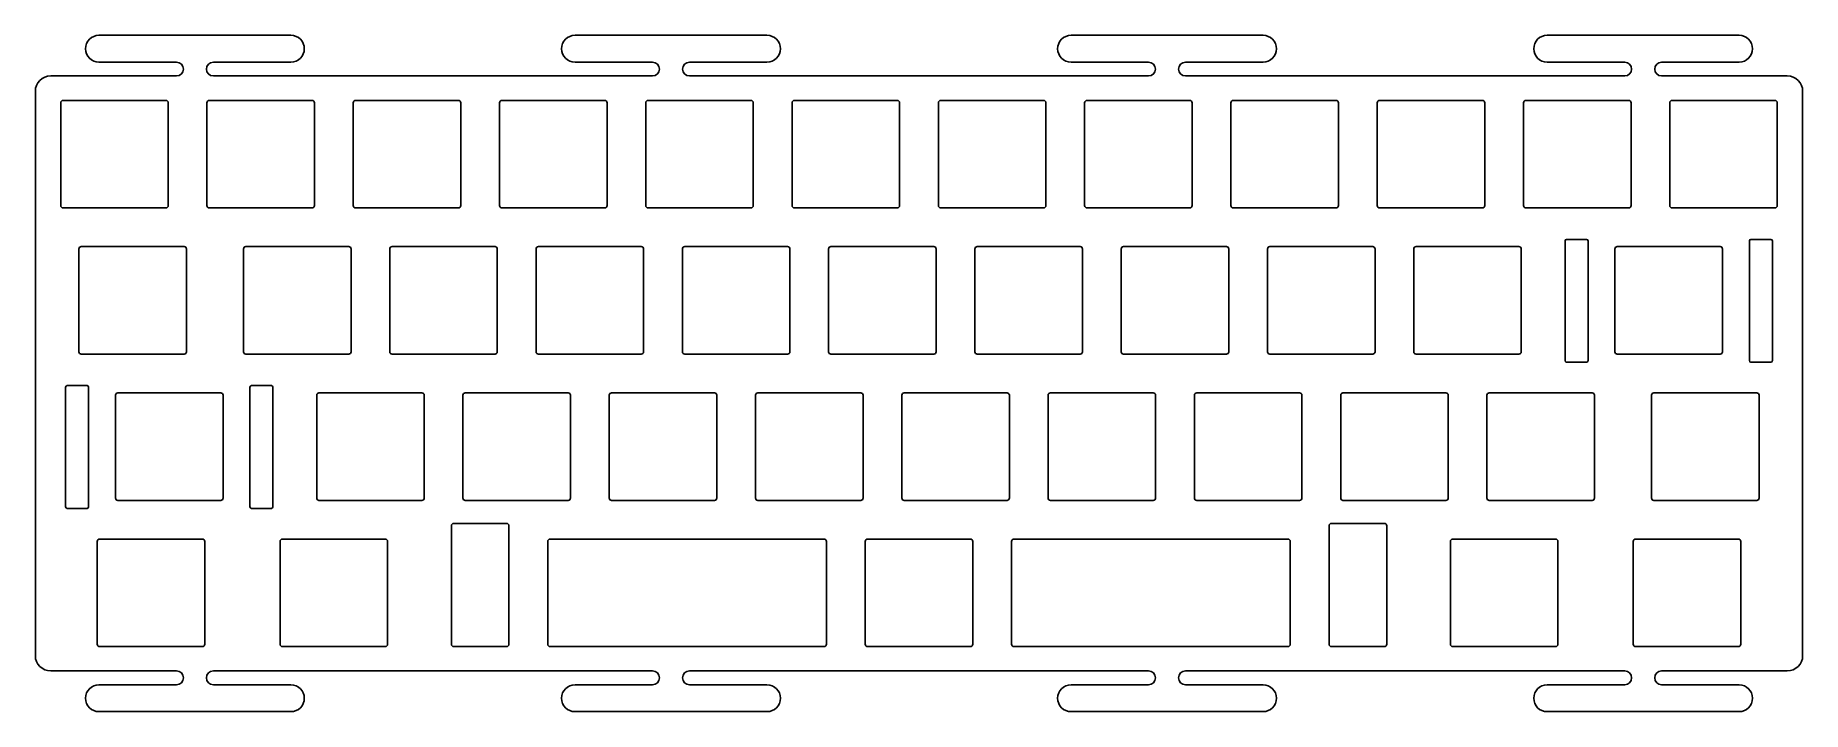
# Model space of a CAD drawing. Header units: millimetres. Extents: x 51 to 281, y -1003 to -915.
import ezdxf

# ---------------------------------------------------------------- set-up
doc = ezdxf.new("R2010")
doc.units = ezdxf.units.MM

msp = doc.modelspace()

# ---------------------------------------------------------------- linework, layer by layer
at = {"color": 7, "linetype": 'Continuous', "lineweight": 25}
for p, q in [((84, -914.79), (59, -914.79)), ((146, -914.79), (121, -914.79)), ((210.6, -914.79), (185.6, -914.79)), ((272.6, -914.79), (247.6, -914.79)), ((69.1, -918.29), (59, -918.29)), ((84, -918.29), (73.9, -918.29)), ((85.75, -916.54), (85.75, -916.54)), ((131.1, -918.29), (121, -918.29)), ((146, -918.29), (135.9, -918.29)), ((195.7, -918.29), (185.6, -918.29)), ((210.6, -918.29), (200.5, -918.29)), ((257.7, -918.29), (247.6, -918.29)), ((272.6, -918.29), (262.5, -918.29)), ((52.72, -920.09), (69.1, -920.09)), ((73.9, -920.09), (131.1, -920.09)), ((135.9, -920.09), (195.7, -920.09)), ((200.5, -920.09), (257.7, -920.09)), ((262.5, -920.09), (278.87, -920.09)), ((50.72, -922.09), (50.72, -995.59)), ((280.87, -922.09), (280.87, -995.59)), ((54.02, -923.57), (54.02, -936.97)), ((54.32, -923.27), (67.72, -923.27)), ((68.02, -923.57), (68.02, -936.97)), ((73.07, -923.57), (73.07, -936.97)), ((73.37, -923.27), (86.77, -923.27)), ((87.07, -923.57), (87.07, -936.97)), ((92.12, -923.57), (92.12, -936.97)), ((92.42, -923.27), (105.82, -923.27)), ((106.12, -923.57), (106.12, -936.97)), ((111.17, -923.57), (111.17, -936.97)), ((111.47, -923.27), (124.87, -923.27)), ((125.17, -923.57), (125.17, -936.97)), ((130.22, -923.57), (130.22, -936.97)), ((130.52, -923.27), (143.92, -923.27)), ((144.22, -923.57), (144.22, -936.97)), ((149.27, -923.57), (149.27, -936.97)), ((149.57, -923.27), (162.97, -923.27)), ((163.27, -923.57), (163.27, -936.97)), ((168.32, -923.57), (168.32, -936.97)), ((168.62, -923.27), (182.02, -923.27)), ((182.32, -923.57), (182.32, -936.97)), ((187.37, -923.57), (187.37, -936.97)), ((187.67, -923.27), (201.07, -923.27)), ((201.37, -923.57), (201.37, -936.97)), ((206.42, -923.57), (206.42, -936.97)), ((206.72, -923.27), (220.12, -923.27)), ((220.42, -923.57), (220.42, -936.97)), ((225.47, -923.57), (225.47, -936.97)), ((225.77, -923.27), (239.17, -923.27)), ((239.47, -923.57), (239.47, -936.97)), ((244.52, -923.57), (244.52, -936.97)), ((244.82, -923.27), (258.22, -923.27)), ((258.52, -923.57), (258.52, -936.97)), ((263.57, -923.57), (263.57, -936.97)), ((263.87, -923.27), (277.27, -923.27)), ((277.57, -923.57), (277.57, -936.97)), ((54.32, -937.27), (67.72, -937.27)), ((73.37, -937.27), (86.77, -937.27)), ((92.42, -937.27), (105.82, -937.27)), ((111.47, -937.27), (124.87, -937.27)), ((130.52, -937.27), (143.92, -937.27)), ((149.57, -937.27), (162.97, -937.27)), ((168.62, -937.27), (182.02, -937.27)), ((187.67, -937.27), (201.07, -937.27)), ((206.72, -937.27), (220.12, -937.27)), ((225.77, -937.27), (239.17, -937.27)), ((244.82, -937.27), (258.22, -937.27)), ((263.87, -937.27), (277.27, -937.27)), ((56.4, -942.62), (56.4, -956.02)), ((56.7, -942.32), (70.1, -942.32)), ((70.4, -942.62), (70.4, -956.02)), ((77.83, -942.62), (77.83, -956.02)), ((78.13, -942.32), (91.53, -942.32)), ((91.83, -942.62), (91.83, -956.02)), ((96.88, -942.62), (96.88, -956.02)), ((97.18, -942.32), (110.58, -942.32)), ((110.88, -942.62), (110.88, -956.02)), ((115.93, -942.62), (115.93, -956.02)), ((116.23, -942.32), (129.63, -942.32)), ((129.93, -942.62), (129.93, -956.02)), ((134.98, -942.62), (134.98, -956.02)), ((135.28, -942.32), (148.68, -942.32)), ((148.98, -942.62), (148.98, -956.02)), ((154.03, -942.62), (154.03, -956.02)), ((154.33, -942.32), (167.73, -942.32)), ((168.03, -942.62), (168.03, -956.02)), ((173.08, -942.62), (173.08, -956.02)), ((173.38, -942.32), (186.78, -942.32)), ((187.08, -942.62), (187.08, -956.02)), ((192.13, -942.62), (192.13, -956.02)), ((192.43, -942.32), (205.83, -942.32)), ((206.13, -942.62), (206.13, -956.02)), ((211.18, -942.62), (211.18, -956.02)), ((211.48, -942.32), (224.88, -942.32)), ((225.18, -942.62), (225.18, -956.02)), ((230.23, -942.62), (230.23, -956.02)), ((230.53, -942.32), (243.93, -942.32)), ((244.23, -942.62), (244.23, -956.02)), ((249.93, -941.57), (249.93, -957.17)), ((252.73, -941.37), (250.13, -941.37)), ((252.93, -957.17), (252.93, -941.57)), ((256.43, -942.62), (256.43, -956.02)), ((256.73, -942.32), (270.13, -942.32)), ((270.43, -942.62), (270.43, -956.02)), ((273.93, -941.57), (273.93, -957.17)), ((276.73, -941.37), (274.13, -941.37)), ((276.93, -957.17), (276.93, -941.57)), ((56.7, -956.32), (70.1, -956.32)), ((78.13, -956.32), (91.53, -956.32)), ((97.18, -956.32), (110.58, -956.32)), ((116.23, -956.32), (129.63, -956.32)), ((135.28, -956.32), (148.68, -956.32)), ((154.33, -956.32), (167.73, -956.32)), ((173.38, -956.32), (186.78, -956.32)), ((192.43, -956.32), (205.83, -956.32)), ((211.48, -956.32), (224.88, -956.32)), ((230.53, -956.32), (243.93, -956.32)), ((250.13, -957.37), (252.73, -957.37)), ((256.73, -956.32), (270.13, -956.32)), ((274.13, -957.37), (276.73, -957.37)), ((54.66, -960.62), (54.66, -976.22)), ((57.46, -960.42), (54.86, -960.42)), ((57.66, -976.22), (57.66, -960.62)), ((61.16, -961.67), (61.16, -975.07)), ((61.46, -961.37), (74.86, -961.37)), ((75.16, -961.67), (75.16, -975.07)), ((78.66, -960.62), (78.66, -976.22)), ((81.46, -960.42), (78.86, -960.42)), ((81.66, -976.22), (81.66, -960.62)), ((87.36, -961.67), (87.36, -975.07)), ((87.66, -961.37), (101.06, -961.37)), ((101.36, -961.67), (101.36, -975.07)), ((106.41, -961.67), (106.41, -975.07)), ((106.71, -961.37), (120.11, -961.37)), ((120.41, -961.67), (120.41, -975.07)), ((125.46, -961.67), (125.46, -975.07)), ((125.76, -961.37), (139.16, -961.37)), ((139.46, -961.67), (139.46, -975.07)), ((144.51, -961.67), (144.51, -975.07)), ((144.81, -961.37), (158.21, -961.37)), ((158.51, -961.67), (158.51, -975.07)), ((163.56, -961.67), (163.56, -975.07)), ((163.86, -961.37), (177.26, -961.37)), ((177.56, -961.67), (177.56, -975.07)), ((182.61, -961.67), (182.61, -975.07)), ((182.91, -961.37), (196.31, -961.37)), ((196.61, -961.67), (196.61, -975.07)), ((201.66, -961.67), (201.66, -975.07)), ((201.96, -961.37), (215.36, -961.37)), ((215.66, -961.67), (215.66, -975.07)), ((220.71, -961.67), (220.71, -975.07)), ((221.01, -961.37), (234.41, -961.37)), ((234.71, -961.67), (234.71, -975.07)), ((61.46, -975.37), (74.86, -975.37)), ((87.66, -975.37), (101.06, -975.37)), ((106.71, -975.37), (120.11, -975.37)), ((125.76, -975.37), (139.16, -975.37)), ((144.81, -975.37), (158.21, -975.37)), ((163.86, -975.37), (177.26, -975.37)), ((182.91, -975.37), (196.31, -975.37)), ((201.96, -975.37), (215.36, -975.37)), ((221.01, -975.37), (234.41, -975.37)), ((54.86, -976.42), (57.46, -976.42)), ((78.86, -976.42), (81.46, -976.42)), ((59.08, -980.42), (72.48, -980.42)), ((82.9, -980.42), (96.3, -980.42)), ((117.75, -980.42), (153.45, -980.42)), ((159.1, -980.42), (172.5, -980.42)), ((178.15, -980.42), (213.85, -980.42)), ((235.3, -980.42), (248.7, -980.42)), ((259.11, -980.42), (272.51, -980.42)), ((58.78, -980.72), (58.78, -994.12)), ((72.78, -980.72), (72.78, -994.12)), ((82.6, -980.72), (82.6, -994.12)), ((96.6, -980.72), (96.6, -994.12)), ((153.75, -980.72), (153.75, -994.12)), ((158.8, -980.72), (158.8, -994.12)), ((172.8, -980.72), (172.8, -994.12)), ((177.85, -980.72), (177.85, -994.12)), ((235, -980.72), (235, -994.12)), ((249, -980.72), (249, -994.12)), ((258.81, -980.72), (258.81, -994.12)), ((272.81, -980.72), (272.81, -994.12)), ((59.08, -994.42), (72.48, -994.42)), ((82.9, -994.42), (96.3, -994.42)), ((117.75, -994.42), (153.45, -994.42)), ((159.1, -994.42), (172.5, -994.42)), ((178.15, -994.42), (213.85, -994.42)), ((235.3, -994.42), (248.7, -994.42)), ((259.11, -994.42), (272.51, -994.42)), ((69.1, -997.59), (52.72, -997.59)), ((195.7, -997.59), (135.9, -997.59)), ((257.7, -997.59), (200.5, -997.59)), ((278.87, -997.59), (262.5, -997.59)), ((69.1, -999.39), (59, -999.39)), ((84, -999.39), (73.9, -999.39)), ((85.75, -1001.14), (85.75, -1001.14)), ((131.1, -999.39), (121, -999.39)), ((146, -999.39), (135.9, -999.39)), ((147.75, -1001.14), (147.75, -1001.14)), ((195.7, -999.39), (185.6, -999.39)), ((210.6, -999.39), (200.5, -999.39)), ((212.35, -1001.14), (212.35, -1001.14)), ((257.7, -999.39), (247.6, -999.39)), ((272.6, -999.39), (262.5, -999.39)), ((274.35, -1001.14), (274.35, -1001.14)), ((84, -1002.89), (59, -1002.89)), ((146, -1002.89), (121, -1002.89)), ((210.6, -1002.89), (185.6, -1002.89)), ((272.6, -1002.89), (247.6, -1002.89))]:
    msp.add_line(p, q, dxfattribs=at)
for p, q in [((57.25, -916.54), (57.25, -916.54)), ((70, -919.19), (70, -919.19)), ((73, -919.19), (73, -919.19)), ((132, -919.19), (132, -919.19)), ((196.6, -919.19), (196.6, -919.19)), ((258.6, -919.19), (258.6, -919.19)), ((70, -998.49), (70, -998.49)), ((132, -998.49), (132, -998.49)), ((196.6, -998.49), (196.6, -998.49)), ((258.6, -998.49), (258.6, -998.49))]:
    msp.add_line(p, q)
at = {"color": 0}
for p, q in [((239.76, -975.07), (239.76, -961.67)), ((240.06, -961.37), (253.46, -961.37)), ((253.76, -961.67), (253.76, -975.07)), ((261.19, -975.07), (261.19, -961.67)), ((261.49, -961.37), (274.89, -961.37)), ((275.19, -961.67), (275.19, -975.07)), ((253.46, -975.37), (240.06, -975.37)), ((274.89, -975.37), (261.49, -975.37))]:
    msp.add_line(p, q, dxfattribs=at)
at = {"color": 7, "linetype": 'Continuous'}
for p, q in [((104.9, -978.67), (104.9, -994.12)), ((112.1, -978.37), (105.2, -978.37)), ((112.4, -994.12), (112.4, -978.67)), ((219.2, -978.67), (219.2, -994.12)), ((226.4, -978.37), (219.5, -978.37)), ((226.7, -994.12), (226.7, -978.67)), ((117.45, -994.12), (117.45, -980.72)), ((214.15, -980.72), (214.15, -994.12))]:
    msp.add_line(p, q, dxfattribs=at)
at = {"linetype": 'Continuous'}
for p, q in [((105.2, -994.42), (112.1, -994.42)), ((219.5, -994.42), (226.4, -994.42)), ((73.9, -997.59), (131.1, -997.59))]:
    msp.add_line(p, q, dxfattribs=at)
at = {"lineweight": 25}
for centre, radius, start, end in [((59, -916.54), 1.75, 90, 180), ((121, -916.54), 1.75, 90, 180), ((185.6, -916.54), 1.75, 90, 180), ((247.6, -916.54), 1.75, 90, 180), ((59, -916.54), 1.75, 180, 270), ((73.9, -919.19), 0.9, 90, 180), ((121, -916.54), 1.75, 180, 270), ((135.9, -919.19), 0.9, 90, 180), ((185.6, -916.54), 1.75, 180, 270), ((200.5, -919.19), 0.9, 90, 180), ((247.6, -916.54), 1.75, 180, 270), ((262.5, -919.19), 0.9, 90, 180), ((69.1, -919.19), 0.9, 270, 0), ((73.9, -919.19), 0.9, 180, 270), ((131.1, -919.19), 0.9, 270, 0), ((135.9, -919.19), 0.9, 180, 270), ((195.7, -919.19), 0.9, 270, 0), ((200.5, -919.19), 0.9, 180, 270), ((257.7, -919.19), 0.9, 270, 0), ((262.5, -919.19), 0.9, 180, 270), ((69.1, -998.49), 0.9, 270, 0), ((131.1, -998.49), 0.9, 270, 0), ((195.7, -998.49), 0.9, 270, 0), ((257.7, -998.49), 0.9, 270, 0), ((59, -1001.14), 1.75, 90, 180), ((59, -1001.14), 1.75, 180, 270), ((121, -1001.14), 1.75, 90, 180), ((121, -1001.14), 1.75, 180, 270), ((185.6, -1001.14), 1.75, 90, 180), ((185.6, -1001.14), 1.75, 180, 270), ((247.6, -1001.14), 1.75, 90, 180), ((247.6, -1001.14), 1.75, 180, 270)]:
    msp.add_arc(centre, radius, start, end, dxfattribs=at)
at = {"color": 7, "linetype": 'Continuous', "lineweight": 25}
for centre, radius, start, end in [((84, -916.54), 1.75, 0, 90), ((146, -916.54), 1.75, 0, 90), ((210.6, -916.54), 1.75, 0, 90), ((272.6, -916.54), 1.75, 0, 90), ((84, -916.54), 1.75, 270, 0), ((146, -916.54), 1.75, 270, 0), ((210.6, -916.54), 1.75, 270, 0), ((272.6, -916.54), 1.75, 270, 0), ((52.72, -922.09), 2, 90, 180), ((278.87, -922.09), 2, 0, 90), ((54.32, -923.57), 0.3, 90, 180), ((67.72, -923.57), 0.3, 0, 90), ((73.37, -923.57), 0.3, 90, 180), ((86.77, -923.57), 0.3, 360, 90), ((92.42, -923.57), 0.3, 90, 180), ((105.82, -923.57), 0.3, 0, 90), ((111.47, -923.57), 0.3, 90, 180), ((124.87, -923.57), 0.3, 0, 90), ((130.52, -923.57), 0.3, 90, 180), ((143.92, -923.57), 0.3, 0, 90), ((149.57, -923.57), 0.3, 90, 180), ((162.97, -923.57), 0.3, 0, 90), ((168.62, -923.57), 0.3, 90, 180), ((182.02, -923.57), 0.3, 0, 90), ((187.67, -923.57), 0.3, 90, 180), ((201.07, -923.57), 0.3, 0, 90), ((206.72, -923.57), 0.3, 90, 180), ((220.12, -923.57), 0.3, 0, 90), ((225.77, -923.57), 0.3, 90, 180), ((239.17, -923.57), 0.3, 360, 90), ((244.82, -923.57), 0.3, 90, 180), ((258.22, -923.57), 0.3, 360, 90), ((263.87, -923.57), 0.3, 90, 180), ((277.27, -923.57), 0.3, 0, 90), ((54.32, -936.97), 0.3, 180, 270), ((67.72, -936.97), 0.3, 270, 0), ((73.37, -936.97), 0.3, 180, 270), ((86.77, -936.97), 0.3, 270, 0), ((92.42, -936.97), 0.3, 180, 270), ((105.82, -936.97), 0.3, 270, 0), ((111.47, -936.97), 0.3, 180, 270), ((124.87, -936.97), 0.3, 270, 0), ((130.52, -936.97), 0.3, 180, 270), ((143.92, -936.97), 0.3, 270, 0), ((149.57, -936.97), 0.3, 180, 270), ((162.97, -936.97), 0.3, 270, 0), ((168.62, -936.97), 0.3, 180, 270), ((182.02, -936.97), 0.3, 270, 0), ((187.67, -936.97), 0.3, 180, 270), ((201.07, -936.97), 0.3, 270, 0), ((206.72, -936.97), 0.3, 180, 270), ((220.12, -936.97), 0.3, 270, 0), ((225.77, -936.97), 0.3, 180, 270), ((239.17, -936.97), 0.3, 270, 360), ((244.82, -936.97), 0.3, 180, 270), ((258.22, -936.97), 0.3, 270, 0), ((263.87, -936.97), 0.3, 180, 270), ((277.27, -936.97), 0.3, 270, 0), ((56.7, -942.62), 0.3, 90, 180), ((70.1, -942.62), 0.3, 0, 90), ((78.13, -942.62), 0.3, 90, 180), ((91.53, -942.62), 0.3, 360, 90), ((97.18, -942.62), 0.3, 90, 180), ((110.58, -942.62), 0.3, 0, 90), ((116.23, -942.62), 0.3, 90, 180), ((129.63, -942.62), 0.3, 0, 90), ((135.28, -942.62), 0.3, 90, 180), ((148.68, -942.62), 0.3, 0, 90), ((154.33, -942.62), 0.3, 90, 180), ((167.73, -942.62), 0.3, 0, 90), ((173.38, -942.62), 0.3, 90, 180), ((186.78, -942.62), 0.3, 0, 90), ((192.43, -942.62), 0.3, 90, 180), ((205.83, -942.62), 0.3, 0, 90), ((211.48, -942.62), 0.3, 90, 180), ((224.88, -942.62), 0.3, 0, 90), ((230.53, -942.62), 0.3, 90, 180), ((243.93, -942.62), 0.3, 0, 90), ((250.13, -941.57), 0.2, 90, 180), ((252.73, -941.57), 0.2, 0, 90), ((256.73, -942.62), 0.3, 90, 180), ((270.13, -942.62), 0.3, 0, 90), ((274.13, -941.57), 0.2, 90, 180), ((276.73, -941.57), 0.2, 0, 90), ((56.7, -956.02), 0.3, 180, 270), ((70.1, -956.02), 0.3, 270, 0), ((78.13, -956.02), 0.3, 180, 270), ((91.53, -956.02), 0.3, 270, 0), ((97.18, -956.02), 0.3, 180, 270), ((110.58, -956.02), 0.3, 270, 0), ((116.23, -956.02), 0.3, 180, 270), ((129.63, -956.02), 0.3, 270, 0), ((135.28, -956.02), 0.3, 180, 270), ((148.68, -956.02), 0.3, 270, 0), ((154.33, -956.02), 0.3, 180, 270), ((167.73, -956.02), 0.3, 270, 360), ((173.38, -956.02), 0.3, 180, 270), ((186.78, -956.02), 0.3, 270, 360), ((192.43, -956.02), 0.3, 180, 270), ((205.83, -956.02), 0.3, 270, 360), ((211.48, -956.02), 0.3, 180, 270), ((224.88, -956.02), 0.3, 270, 360), ((230.53, -956.02), 0.3, 180, 270), ((243.93, -956.02), 0.3, 270, 360), ((250.13, -957.17), 0.2, 180, 270), ((252.73, -957.17), 0.2, 270, 360), ((256.73, -956.02), 0.3, 180, 270), ((270.13, -956.02), 0.3, 270, 360), ((274.13, -957.17), 0.2, 180, 270), ((276.73, -957.17), 0.2, 270, 360), ((54.86, -960.62), 0.2, 90, 180), ((57.46, -960.62), 0.2, 360, 90), ((61.46, -961.67), 0.3, 90, 180), ((74.86, -961.67), 0.3, 360, 90), ((78.86, -960.62), 0.2, 90, 180), ((81.46, -960.62), 0.2, 360, 90), ((87.66, -961.67), 0.3, 90, 180), ((101.06, -961.67), 0.3, 360, 90), ((106.71, -961.67), 0.3, 90, 180), ((120.11, -961.67), 0.3, 360, 90), ((125.76, -961.67), 0.3, 90, 180), ((139.16, -961.67), 0.3, 360, 90), ((144.81, -961.67), 0.3, 90, 180), ((158.21, -961.67), 0.3, 360, 90), ((163.86, -961.67), 0.3, 90, 180), ((177.26, -961.67), 0.3, 0, 90), ((182.91, -961.67), 0.3, 90, 180), ((196.31, -961.67), 0.3, 0, 90), ((201.96, -961.67), 0.3, 90, 180), ((215.36, -961.67), 0.3, 0, 90), ((221.01, -961.67), 0.3, 90, 180), ((234.41, -961.67), 0.3, 0, 90), ((61.46, -975.07), 0.3, 180, 270), ((74.86, -975.07), 0.3, 270, 0), ((87.66, -975.07), 0.3, 180, 270), ((101.06, -975.07), 0.3, 270, 0), ((106.71, -975.07), 0.3, 180, 270), ((120.11, -975.07), 0.3, 270, 0), ((125.76, -975.07), 0.3, 180, 270), ((139.16, -975.07), 0.3, 270, 360), ((144.81, -975.07), 0.3, 180, 270), ((158.21, -975.07), 0.3, 270, 0), ((163.86, -975.07), 0.3, 180, 270), ((177.26, -975.07), 0.3, 270, 360), ((182.91, -975.07), 0.3, 180, 270), ((196.31, -975.07), 0.3, 270, 360), ((201.96, -975.07), 0.3, 180, 270), ((215.36, -975.07), 0.3, 270, 360), ((221.01, -975.07), 0.3, 180, 270), ((234.41, -975.07), 0.3, 270, 360), ((54.86, -976.22), 0.2, 180, 270), ((57.46, -976.22), 0.2, 270, 360), ((78.86, -976.22), 0.2, 180, 270), ((81.46, -976.22), 0.2, 270, 360), ((59.08, -980.72), 0.3, 90, 180), ((72.48, -980.72), 0.3, 360, 90), ((82.9, -980.72), 0.3, 90, 180), ((96.3, -980.72), 0.3, 360, 90), ((153.45, -980.72), 0.3, 0, 90), ((159.1, -980.72), 0.3, 90, 180), ((172.5, -980.72), 0.3, 0, 90), ((178.15, -980.72), 0.3, 90, 180), ((235.3, -980.72), 0.3, 90, 180), ((248.7, -980.72), 0.3, 360, 90), ((259.11, -980.72), 0.3, 90, 180), ((272.51, -980.72), 0.3, 360, 90), ((59.08, -994.12), 0.3, 180, 270), ((72.48, -994.12), 0.3, 270, 0), ((82.9, -994.12), 0.3, 180, 270), ((96.3, -994.12), 0.3, 270, 0), ((117.75, -994.12), 0.3, 180, 270), ((153.45, -994.12), 0.3, 270, 0), ((159.1, -994.12), 0.3, 180, 270), ((172.5, -994.12), 0.3, 270, 360), ((178.15, -994.12), 0.3, 180, 270), ((235.3, -994.12), 0.3, 180, 270), ((248.7, -994.12), 0.3, 270, 0), ((259.11, -994.12), 0.3, 180, 270), ((272.51, -994.12), 0.3, 270, 0), ((52.72, -995.59), 2, 180, 270), ((278.87, -995.59), 2, 270, 0), ((84, -1001.14), 1.75, 0, 90), ((84, -1001.14), 1.75, 270, 0), ((146, -1001.14), 1.75, 0, 90), ((146, -1001.14), 1.75, 270, 0), ((210.6, -1001.14), 1.75, 0, 90), ((210.6, -1001.14), 1.75, 270, 0), ((272.6, -1001.14), 1.75, 0, 90), ((272.6, -1001.14), 1.75, 270, 0)]:
    msp.add_arc(centre, radius, start, end, dxfattribs=at)
for centre, start, end in [((69.1, -919.19), 0, 90), ((131.1, -919.19), 0, 90), ((195.7, -919.19), 0, 90), ((257.7, -919.19), 0, 90), ((69.1, -998.49), 0, 90), ((73.9, -998.49), 90, 180), ((73.9, -998.49), 180, 270), ((131.1, -998.49), 0, 90), ((135.9, -998.49), 90, 180), ((135.9, -998.49), 180, 270), ((195.7, -998.49), 0, 90), ((200.5, -998.49), 90, 180), ((200.5, -998.49), 180, 270), ((257.7, -998.49), 0, 90), ((262.5, -998.49), 90, 180), ((262.5, -998.49), 180, 270)]:
    msp.add_arc(centre, 0.9, start, end)
at = {"color": 0}
for centre, start, end in [((240.06, -961.67), 90, 180), ((253.46, -961.67), 0, 90), ((261.49, -961.67), 90, 180), ((274.89, -961.67), 0, 90), ((240.06, -975.07), 180, 270), ((253.46, -975.07), 270, 0), ((261.49, -975.07), 180, 270), ((274.89, -975.07), 270, 0)]:
    msp.add_arc(centre, 0.3, start, end, dxfattribs=at)
at = {"color": 7, "linetype": 'Continuous'}
for centre, start, end in [((105.2, -978.67), 90, 180), ((112.1, -978.67), 0, 90), ((117.75, -980.72), 90, 180), ((213.85, -980.72), 0, 90), ((219.5, -978.67), 90, 180), ((226.4, -978.67), 0, 90), ((213.85, -994.12), 270, 0)]:
    msp.add_arc(centre, 0.3, start, end, dxfattribs=at)
at = {"linetype": 'Continuous'}
for centre, start, end in [((105.2, -994.12), 180, 270), ((112.1, -994.12), 270, 0), ((219.5, -994.12), 180, 270), ((226.4, -994.12), 270, 0)]:
    msp.add_arc(centre, 0.3, start, end, dxfattribs=at)

doc.saveas('drawing.dxf')
